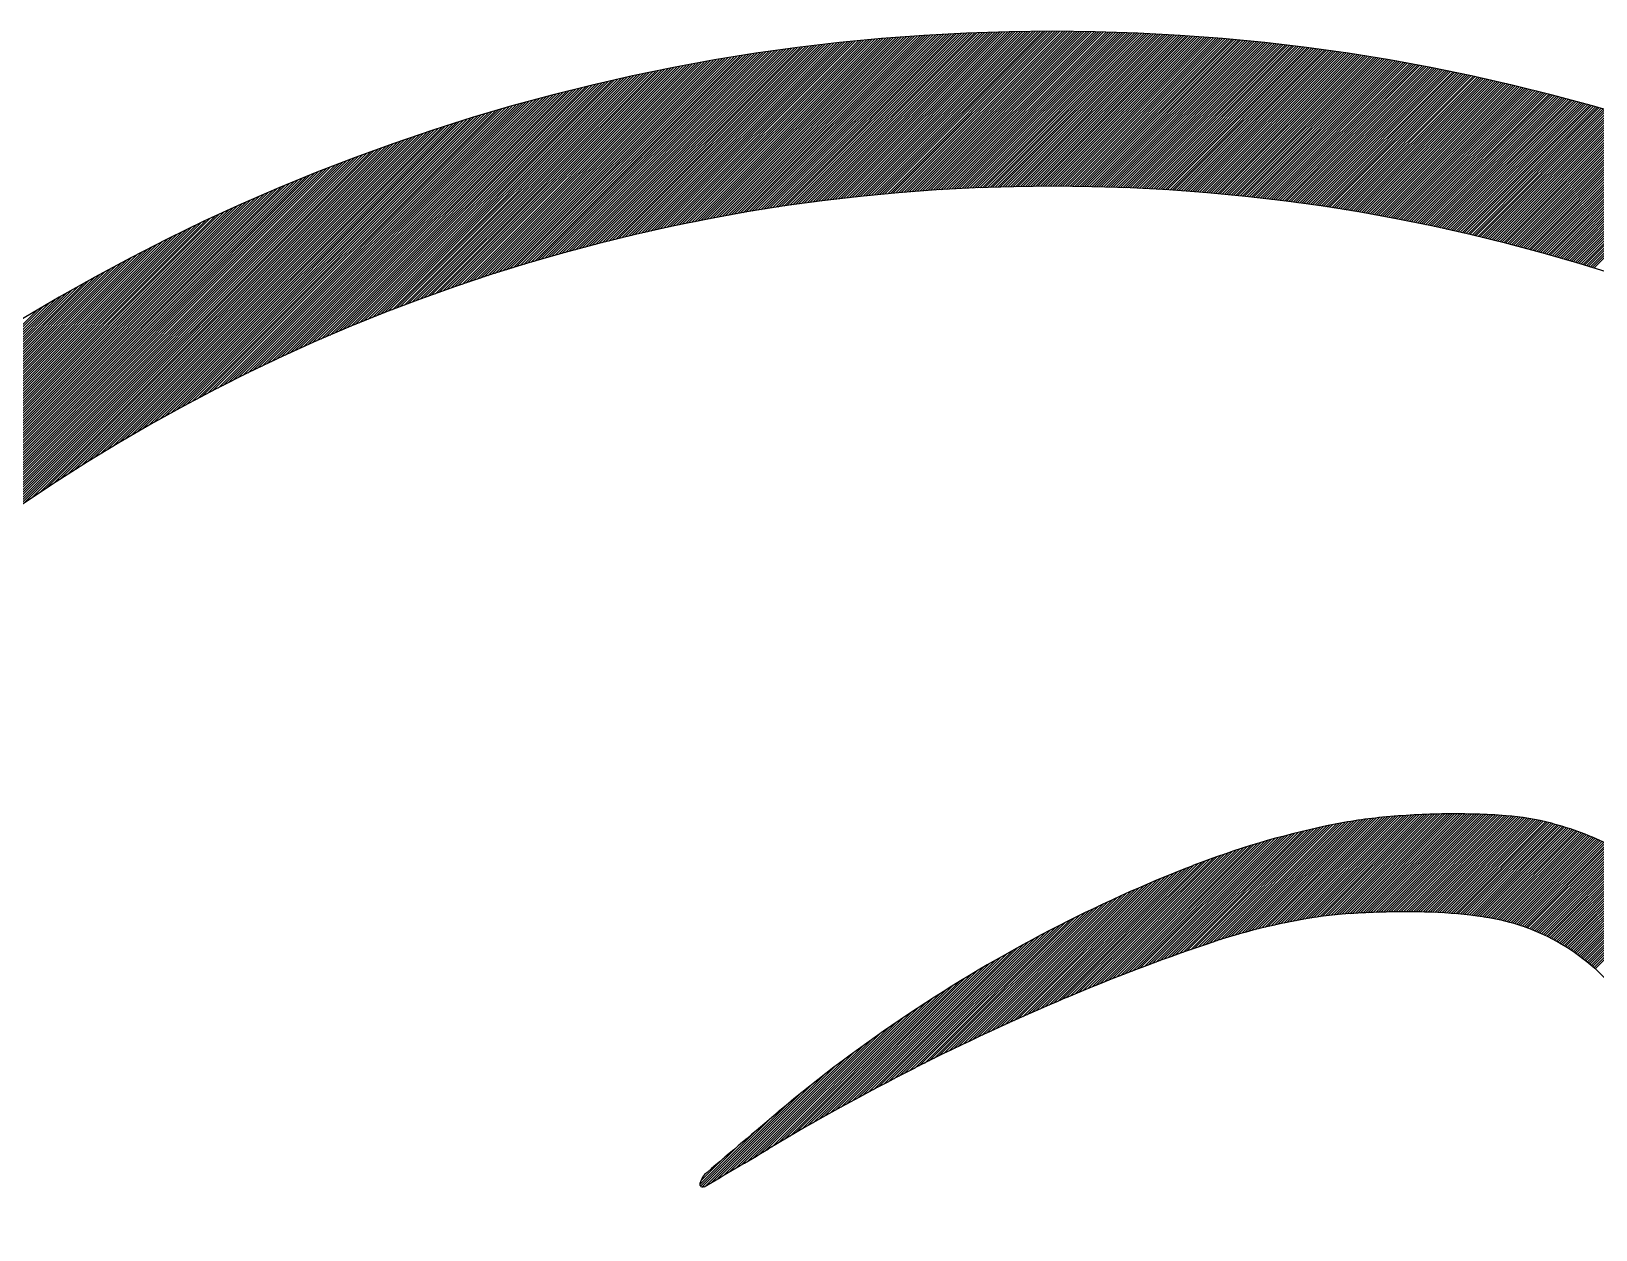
# Model space of a CAD drawing. Extents: x 0.4 to 28.1, y 0 to 28.5.
# Drawn here: x 6.93 to 18.15, y 19.9 to 28.5 of the extents above; entities that cross this region are included whole.
import ezdxf

# ---------------------------------------------------------------- set-up
doc = ezdxf.new("R2010")
doc.units = 0
doc.header["$MEASUREMENT"] = 0

msp = doc.modelspace()

# ---------------------------------------------------------------- linework, layer by layer
at = {"linetype": 'Continuous'}
for p, q in [((11.234, 27.038), (12.604, 28.408)), ((11.257, 27.044), (12.624, 28.41)), ((11.281, 27.049), (12.644, 28.413)), ((11.304, 27.054), (12.664, 28.415)), ((11.326, 27.06), (12.684, 28.417)), ((11.349, 27.065), (12.704, 28.419)), ((11.372, 27.07), (12.724, 28.421)), ((11.395, 27.075), (12.743, 28.424)), ((11.418, 27.08), (12.763, 28.426)), ((11.44, 27.085), (12.783, 28.428)), ((11.463, 27.09), (12.803, 28.43)), ((11.486, 27.095), (12.822, 28.432)), ((11.508, 27.1), (12.842, 28.434)), ((11.531, 27.105), (12.862, 28.436)), ((11.553, 27.109), (12.881, 28.438)), ((11.575, 27.114), (12.901, 28.439)), ((11.598, 27.119), (12.92, 28.441)), ((11.62, 27.123), (12.94, 28.443)), ((11.642, 27.128), (12.959, 28.445)), ((11.664, 27.132), (12.979, 28.447)), ((11.687, 27.137), (12.998, 28.448)), ((11.709, 27.141), (13.017, 28.45)), ((11.731, 27.146), (13.037, 28.452)), ((11.753, 27.15), (13.056, 28.453)), ((11.775, 27.154), (13.075, 28.455)), ((11.796, 27.158), (13.095, 28.457)), ((11.818, 27.162), (13.114, 28.458)), ((11.84, 27.167), (13.133, 28.46)), ((11.862, 27.171), (13.152, 28.461)), ((11.883, 27.175), (13.171, 28.463)), ((11.905, 27.179), (13.191, 28.464)), ((11.927, 27.182), (13.21, 28.465)), ((11.948, 27.186), (13.229, 28.467)), ((11.97, 27.19), (13.248, 28.468)), ((11.991, 27.194), (13.267, 28.47)), ((12.013, 27.198), (13.286, 28.471)), ((12.034, 27.201), (13.305, 28.472)), ((12.055, 27.205), (13.324, 28.473)), ((12.077, 27.209), (13.343, 28.475)), ((12.098, 27.212), (13.361, 28.476)), ((12.119, 27.216), (13.38, 28.477)), ((12.14, 27.219), (13.399, 28.478)), ((12.161, 27.223), (13.418, 28.479)), ((12.182, 27.226), (13.437, 28.48)), ((12.203, 27.229), (13.455, 28.481)), ((12.224, 27.233), (13.474, 28.482)), ((12.245, 27.236), (13.493, 28.483)), ((12.266, 27.239), (13.511, 28.484)), ((12.287, 27.242), (13.53, 28.485)), ((12.308, 27.245), (13.549, 28.486)), ((12.329, 27.249), (13.567, 28.487)), ((12.349, 27.252), (13.586, 28.488)), ((12.37, 27.255), (13.604, 28.489)), ((12.391, 27.258), (13.623, 28.49)), ((12.411, 27.261), (13.641, 28.491)), ((12.432, 27.264), (13.66, 28.491)), ((12.452, 27.266), (13.678, 28.492)), ((12.473, 27.269), (13.697, 28.493)), ((12.493, 27.272), (13.715, 28.494)), ((12.514, 27.275), (13.733, 28.494)), ((12.534, 27.277), (13.752, 28.495)), ((12.555, 27.28), (13.77, 28.495)), ((12.575, 27.283), (13.788, 28.496)), ((12.595, 27.285), (13.807, 28.497)), ((12.616, 27.288), (13.825, 28.497)), ((12.636, 27.291), (13.843, 28.498)), ((12.656, 27.293), (13.861, 28.498)), ((12.676, 27.295), (13.879, 28.499)), ((12.696, 27.298), (13.897, 28.499)), ((12.716, 27.3), (13.916, 28.5)), ((12.736, 27.303), (13.934, 28.5)), ((12.756, 27.305), (13.952, 28.5)), ((12.776, 27.307), (13.97, 28.501)), ((12.796, 27.309), (13.988, 28.501)), ((12.816, 27.312), (14.006, 28.502)), ((12.836, 27.314), (14.024, 28.502)), ((12.856, 27.316), (14.042, 28.502)), ((12.875, 27.318), (14.06, 28.502)), ((12.895, 27.32), (14.078, 28.503)), ((12.915, 27.322), (14.095, 28.503)), ((12.935, 27.324), (14.113, 28.503)), ((12.954, 27.326), (14.131, 28.503)), ((12.974, 27.328), (14.149, 28.503)), ((12.993, 27.33), (14.167, 28.503)), ((13.013, 27.332), (14.185, 28.503)), ((13.033, 27.334), (14.202, 28.504)), ((13.052, 27.336), (14.22, 28.504)), ((13.072, 27.337), (14.238, 28.504)), ((13.091, 27.339), (14.255, 28.504)), ((13.11, 27.341), (14.273, 28.504)), ((13.13, 27.343), (14.291, 28.504)), ((13.149, 27.344), (14.308, 28.504)), ((13.168, 27.346), (14.326, 28.503)), ((13.188, 27.347), (14.344, 28.503)), ((13.207, 27.349), (14.361, 28.503)), ((13.226, 27.35), (14.379, 28.503)), ((13.245, 27.352), (14.396, 28.503)), ((13.264, 27.353), (14.414, 28.503)), ((13.283, 27.355), (14.431, 28.502)), ((13.303, 27.356), (14.449, 28.502)), ((13.322, 27.358), (14.466, 28.502)), ((13.341, 27.359), (14.483, 28.502)), ((13.36, 27.36), (14.501, 28.501)), ((13.379, 27.362), (14.518, 28.501)), ((13.398, 27.363), (14.535, 28.501)), ((13.416, 27.364), (14.553, 28.5)), ((13.435, 27.365), (14.57, 28.5)), ((13.454, 27.366), (14.587, 28.5)), ((13.473, 27.368), (14.605, 28.499)), ((13.492, 27.369), (14.622, 28.499)), ((13.511, 27.37), (14.639, 28.498)), ((13.529, 27.371), (14.656, 28.498)), ((13.548, 27.372), (14.673, 28.497)), ((13.567, 27.373), (14.691, 28.497)), ((13.585, 27.374), (14.708, 28.496)), ((13.604, 27.375), (14.725, 28.496)), ((13.622, 27.376), (14.742, 28.495)), ((13.641, 27.377), (14.759, 28.495)), ((13.66, 27.377), (14.776, 28.494)), ((13.678, 27.378), (14.793, 28.493)), ((13.697, 27.379), (14.81, 28.493)), ((13.715, 27.38), (14.827, 28.492)), ((13.733, 27.381), (14.844, 28.491)), ((13.752, 27.381), (14.861, 28.491)), ((13.77, 27.382), (14.878, 28.49)), ((13.789, 27.383), (14.895, 28.489)), ((13.807, 27.383), (14.912, 28.488)), ((13.825, 27.384), (14.929, 28.488)), ((13.843, 27.385), (14.946, 28.487)), ((13.862, 27.385), (14.962, 28.486)), ((13.88, 27.386), (14.979, 28.485)), ((13.898, 27.386), (14.996, 28.484)), ((13.916, 27.387), (15.013, 28.483)), ((13.934, 27.387), (15.03, 28.482)), ((13.953, 27.388), (15.046, 28.481)), ((13.971, 27.388), (15.063, 28.481)), ((13.989, 27.388), (15.08, 28.48)), ((14.007, 27.389), (15.097, 28.479)), ((14.025, 27.389), (15.113, 28.478)), ((14.043, 27.389), (15.13, 28.477)), ((14.061, 27.39), (15.147, 28.476)), ((14.079, 27.39), (15.163, 28.474)), ((14.096, 27.39), (15.18, 28.473)), ((14.114, 27.39), (15.196, 28.472)), ((14.132, 27.39), (15.213, 28.471)), ((14.15, 27.391), (15.229, 28.47)), ((14.168, 27.391), (15.246, 28.469)), ((14.186, 27.391), (15.263, 28.468)), ((14.203, 27.391), (15.279, 28.467)), ((14.221, 27.391), (15.295, 28.465)), ((14.239, 27.391), (15.312, 28.464)), ((14.257, 27.391), (15.328, 28.463)), ((14.274, 27.391), (15.345, 28.462)), ((14.292, 27.391), (15.361, 28.46)), ((14.309, 27.391), (15.378, 28.459)), ((14.327, 27.391), (15.394, 28.458)), ((14.345, 27.391), (15.41, 28.456)), ((14.362, 27.391), (15.427, 28.455)), ((14.38, 27.39), (15.443, 28.454)), ((14.397, 27.39), (15.459, 28.452)), ((14.415, 27.39), (15.476, 28.451)), ((14.432, 27.39), (15.492, 28.45)), ((14.45, 27.39), (15.508, 28.448)), ((14.467, 27.389), (15.524, 28.447)), ((14.484, 27.389), (15.541, 28.445)), ((14.502, 27.389), (15.557, 28.444)), ((14.519, 27.388), (15.573, 28.442)), ((14.536, 27.388), (15.589, 28.441)), ((14.554, 27.388), (15.605, 28.439)), ((14.571, 27.387), (15.621, 28.438)), ((14.588, 27.387), (15.637, 28.436)), ((14.605, 27.386), (15.654, 28.435)), ((14.623, 27.386), (15.67, 28.433)), ((14.64, 27.385), (15.686, 28.431)), ((14.657, 27.385), (15.702, 28.43)), ((14.674, 27.384), (15.718, 28.428)), ((14.691, 27.384), (15.734, 28.426)), ((14.708, 27.383), (15.75, 28.425)), ((14.725, 27.383), (15.766, 28.423)), ((14.743, 27.382), (15.782, 28.421)), ((14.76, 27.381), (15.798, 28.42)), ((14.777, 27.381), (15.814, 28.418)), ((14.794, 27.38), (15.83, 28.416)), ((14.811, 27.379), (15.845, 28.414)), ((14.828, 27.379), (15.861, 28.412)), ((14.844, 27.378), (15.877, 28.411)), ((14.861, 27.377), (15.893, 28.409)), ((14.878, 27.376), (15.909, 28.407)), ((10.332, 26.79), (11.84, 28.298)), ((10.358, 26.798), (11.862, 28.302)), ((10.384, 26.806), (11.883, 28.305)), ((10.409, 26.814), (11.904, 28.309)), ((10.435, 26.822), (11.925, 28.312)), ((10.46, 26.83), (11.946, 28.316)), ((10.485, 26.837), (11.968, 28.319)), ((10.511, 26.845), (11.989, 28.323)), ((10.536, 26.852), (12.01, 28.326)), ((10.561, 26.86), (12.031, 28.329)), ((10.586, 26.867), (12.052, 28.333)), ((10.611, 26.874), (12.073, 28.336)), ((10.636, 26.881), (12.093, 28.339)), ((10.66, 26.889), (12.114, 28.342)), ((10.685, 26.896), (12.135, 28.346)), ((10.71, 26.902), (12.156, 28.349)), ((10.734, 26.909), (12.177, 28.352)), ((10.759, 26.916), (12.197, 28.355)), ((10.783, 26.923), (12.218, 28.358)), ((10.807, 26.929), (12.239, 28.361)), ((10.832, 26.936), (12.259, 28.364)), ((10.856, 26.943), (12.28, 28.367)), ((10.88, 26.949), (12.3, 28.369)), ((10.904, 26.955), (12.321, 28.372)), ((10.928, 26.962), (12.341, 28.375)), ((10.952, 26.968), (12.362, 28.378)), ((10.976, 26.974), (12.382, 28.38)), ((11, 26.98), (12.403, 28.383)), ((11.023, 26.986), (12.423, 28.386)), ((11.047, 26.992), (12.443, 28.388)), ((11.071, 26.998), (12.463, 28.391)), ((11.094, 27.004), (12.484, 28.394)), ((11.118, 27.01), (12.504, 28.396)), ((11.141, 27.016), (12.524, 28.398)), ((11.165, 27.021), (12.544, 28.401)), ((11.188, 27.027), (12.564, 28.403)), ((11.211, 27.033), (12.584, 28.406)), ((14.895, 27.376), (15.925, 28.405)), ((14.912, 27.375), (15.94, 28.403)), ((14.929, 27.374), (15.956, 28.401)), ((14.946, 27.373), (15.972, 28.399)), ((14.962, 27.372), (15.988, 28.398)), ((14.979, 27.371), (16.004, 28.396)), ((14.996, 27.37), (16.019, 28.394)), ((15.013, 27.369), (16.035, 28.392)), ((15.029, 27.368), (16.051, 28.39)), ((15.046, 27.367), (16.066, 28.388)), ((15.063, 27.366), (16.082, 28.386)), ((15.079, 27.365), (16.098, 28.384)), ((15.096, 27.364), (16.113, 28.382)), ((15.113, 27.363), (16.129, 28.379)), ((15.129, 27.362), (16.144, 28.377)), ((15.146, 27.361), (16.16, 28.375)), ((15.162, 27.36), (16.176, 28.373)), ((15.179, 27.359), (16.191, 28.371)), ((15.195, 27.357), (16.207, 28.369)), ((15.212, 27.356), (16.222, 28.367)), ((15.228, 27.355), (16.238, 28.365)), ((15.245, 27.354), (16.253, 28.362)), ((15.261, 27.353), (16.269, 28.36)), ((15.277, 27.351), (16.284, 28.358)), ((15.294, 27.35), (16.3, 28.356)), ((15.31, 27.349), (16.315, 28.353)), ((15.327, 27.347), (16.33, 28.351)), ((15.343, 27.346), (16.346, 28.349)), ((15.359, 27.345), (16.361, 28.347)), ((15.376, 27.343), (16.377, 28.344)), ((15.392, 27.342), (16.392, 28.342)), ((15.408, 27.34), (16.407, 28.34)), ((15.424, 27.339), (16.423, 28.337)), ((15.441, 27.338), (16.438, 28.335)), ((15.457, 27.336), (16.453, 28.333)), ((15.473, 27.335), (16.468, 28.33)), ((15.489, 27.333), (16.484, 28.328)), ((15.505, 27.332), (16.499, 28.325)), ((15.521, 27.33), (16.514, 28.323)), ((15.537, 27.328), (16.529, 28.32)), ((15.554, 27.327), (16.545, 28.318)), ((15.57, 27.325), (16.56, 28.315)), ((15.586, 27.324), (16.575, 28.313)), ((15.602, 27.322), (16.59, 28.31)), ((15.618, 27.32), (16.605, 28.308)), ((15.634, 27.319), (16.62, 28.305)), ((15.65, 27.317), (16.636, 28.303)), ((15.666, 27.315), (16.651, 28.3)), ((15.682, 27.314), (16.666, 28.298)), ((15.698, 27.312), (16.681, 28.295)), ((9.603, 26.538), (11.248, 28.184)), ((9.631, 26.549), (11.271, 28.188)), ((9.659, 26.559), (11.293, 28.193)), ((9.687, 26.57), (11.316, 28.198)), ((9.716, 26.58), (11.338, 28.203)), ((9.744, 26.59), (11.36, 28.207)), ((9.771, 26.601), (11.383, 28.212)), ((9.799, 26.611), (11.405, 28.216)), ((9.827, 26.62), (11.427, 28.221)), ((9.854, 26.63), (11.449, 28.225)), ((9.882, 26.64), (11.471, 28.23)), ((9.909, 26.65), (11.493, 28.234)), ((9.936, 26.659), (11.515, 28.238)), ((9.963, 26.669), (11.537, 28.243)), ((9.99, 26.678), (11.559, 28.247)), ((10.017, 26.687), (11.581, 28.251)), ((10.044, 26.696), (11.603, 28.255)), ((10.071, 26.705), (11.625, 28.259)), ((10.097, 26.714), (11.646, 28.263)), ((10.124, 26.723), (11.668, 28.267)), ((10.15, 26.732), (11.69, 28.271)), ((10.176, 26.74), (11.711, 28.275)), ((10.203, 26.749), (11.733, 28.279)), ((10.229, 26.757), (11.754, 28.283)), ((10.255, 26.766), (11.776, 28.287)), ((10.281, 26.774), (11.797, 28.291)), ((10.307, 26.782), (11.819, 28.294)), ((15.713, 27.31), (16.696, 28.292)), ((15.729, 27.308), (16.711, 28.29)), ((15.745, 27.306), (16.726, 28.287)), ((15.761, 27.305), (16.741, 28.285)), ((15.777, 27.303), (16.756, 28.282)), ((15.793, 27.301), (16.771, 28.279)), ((15.809, 27.299), (16.786, 28.277)), ((15.824, 27.297), (16.801, 28.274)), ((15.84, 27.295), (16.816, 28.271)), ((15.856, 27.293), (16.831, 28.268)), ((15.872, 27.291), (16.846, 28.266)), ((15.887, 27.289), (16.861, 28.263)), ((15.903, 27.287), (16.876, 28.26)), ((15.919, 27.285), (16.89, 28.257)), ((15.934, 27.283), (16.905, 28.254)), ((15.95, 27.281), (16.92, 28.252)), ((15.966, 27.279), (16.935, 28.249)), ((15.981, 27.277), (16.95, 28.246)), ((15.997, 27.275), (16.965, 28.243)), ((16.012, 27.273), (16.979, 28.24)), ((16.028, 27.271), (16.994, 28.237)), ((16.044, 27.269), (17.009, 28.234)), ((16.059, 27.267), (17.024, 28.231)), ((16.075, 27.265), (17.039, 28.229)), ((16.09, 27.262), (17.053, 28.226)), ((16.106, 27.26), (17.068, 28.223)), ((16.121, 27.258), (17.083, 28.22)), ((16.137, 27.256), (17.097, 28.217)), ((16.152, 27.254), (17.112, 28.214)), ((16.167, 27.251), (17.127, 28.211)), ((16.183, 27.249), (17.141, 28.208)), ((16.198, 27.247), (17.156, 28.205)), ((16.214, 27.244), (17.171, 28.202)), ((16.229, 27.242), (17.185, 28.198)), ((16.244, 27.24), (17.2, 28.195)), ((16.26, 27.237), (17.214, 28.192)), ((16.275, 27.235), (17.229, 28.189)), ((16.29, 27.233), (17.244, 28.186)), ((16.305, 27.23), (17.258, 28.183)), ((8.974, 26.281), (10.764, 28.07)), ((9.006, 26.294), (10.787, 28.076)), ((9.037, 26.308), (10.811, 28.082)), ((9.068, 26.321), (10.834, 28.088)), ((9.099, 26.335), (10.858, 28.094)), ((9.13, 26.348), (10.881, 28.099)), ((9.16, 26.361), (10.905, 28.105)), ((9.191, 26.374), (10.928, 28.111)), ((9.221, 26.386), (10.951, 28.116)), ((9.251, 26.399), (10.974, 28.122)), ((9.281, 26.411), (10.997, 28.127)), ((9.311, 26.423), (11.02, 28.132)), ((9.341, 26.435), (11.044, 28.138)), ((9.371, 26.447), (11.066, 28.143)), ((9.4, 26.459), (11.089, 28.148)), ((9.429, 26.471), (11.112, 28.154)), ((9.459, 26.482), (11.135, 28.159)), ((9.488, 26.494), (11.158, 28.164)), ((9.517, 26.505), (11.181, 28.169)), ((9.545, 26.516), (11.203, 28.174)), ((9.574, 26.527), (11.226, 28.179)), ((16.321, 27.228), (17.273, 28.18)), ((16.336, 27.225), (17.287, 28.177)), ((16.351, 27.223), (17.302, 28.173)), ((16.366, 27.22), (17.316, 28.17)), ((16.382, 27.218), (17.331, 28.167)), ((16.397, 27.215), (17.345, 28.164)), ((16.412, 27.213), (17.36, 28.161)), ((16.427, 27.21), (17.374, 28.157)), ((16.442, 27.208), (17.388, 28.154)), ((16.457, 27.205), (17.403, 28.151)), ((16.472, 27.203), (17.417, 28.148)), ((16.487, 27.2), (17.432, 28.144)), ((16.503, 27.198), (17.446, 28.141)), ((16.518, 27.195), (17.46, 28.138)), ((16.533, 27.192), (17.475, 28.134)), ((16.548, 27.19), (17.489, 28.131)), ((16.563, 27.187), (17.503, 28.128)), ((16.578, 27.184), (17.518, 28.124)), ((16.593, 27.182), (17.532, 28.121)), ((16.608, 27.179), (17.546, 28.118)), ((16.623, 27.176), (17.561, 28.114)), ((16.637, 27.173), (17.575, 28.111)), ((16.652, 27.171), (17.589, 28.107)), ((16.667, 27.168), (17.603, 28.104)), ((16.682, 27.165), (17.618, 28.1)), ((16.697, 27.162), (17.632, 28.097)), ((16.712, 27.159), (17.646, 28.094)), ((16.727, 27.157), (17.66, 28.09)), ((16.742, 27.154), (17.674, 28.087)), ((16.756, 27.151), (17.689, 28.083)), ((16.771, 27.148), (17.703, 28.08)), ((16.786, 27.145), (17.717, 28.076)), ((16.801, 27.142), (17.731, 28.072)), ((8.409, 26.016), (10.353, 27.96)), ((8.444, 26.033), (10.378, 27.967)), ((8.479, 26.05), (10.402, 27.974)), ((8.513, 26.067), (10.427, 27.981)), ((8.547, 26.084), (10.451, 27.988)), ((8.582, 26.1), (10.476, 27.994)), ((8.615, 26.116), (10.5, 28.001)), ((8.649, 26.132), (10.524, 28.008)), ((8.682, 26.148), (10.549, 28.014)), ((8.716, 26.164), (10.573, 28.021)), ((8.749, 26.179), (10.597, 28.027)), ((8.781, 26.194), (10.621, 28.033)), ((8.814, 26.209), (10.645, 28.04)), ((8.846, 26.224), (10.669, 28.046)), ((8.879, 26.238), (10.693, 28.052)), ((8.911, 26.252), (10.716, 28.058)), ((8.942, 26.267), (10.74, 28.064)), ((16.815, 27.139), (17.745, 28.069)), ((16.83, 27.136), (17.759, 28.065)), ((16.845, 27.133), (17.773, 28.062)), ((16.86, 27.13), (17.787, 28.058)), ((16.874, 27.127), (17.801, 28.055)), ((16.889, 27.124), (17.816, 28.051)), ((16.904, 27.121), (17.83, 28.047)), ((16.918, 27.118), (17.844, 28.044)), ((16.933, 27.115), (17.858, 28.04)), ((16.948, 27.112), (17.872, 28.036)), ((16.962, 27.109), (17.886, 28.033)), ((16.977, 27.106), (17.9, 28.029)), ((16.991, 27.103), (17.914, 28.025)), ((17.006, 27.1), (17.928, 28.021)), ((17.021, 27.097), (17.941, 28.018)), ((17.035, 27.094), (17.955, 28.014)), ((17.05, 27.09), (17.969, 28.01)), ((17.064, 27.087), (17.983, 28.006)), ((17.079, 27.084), (17.997, 28.003)), ((17.093, 27.081), (18.011, 27.999)), ((17.108, 27.078), (18.025, 27.995)), ((17.122, 27.074), (18.039, 27.991)), ((17.136, 27.071), (18.053, 27.987)), ((17.151, 27.068), (18.066, 27.984)), ((17.165, 27.065), (18.08, 27.98)), ((17.18, 27.061), (18.094, 27.976)), ((17.194, 27.058), (18.108, 27.972)), ((17.208, 27.055), (18.122, 27.968)), ((17.223, 27.052), (18.135, 27.964)), ((17.237, 27.048), (18.149, 27.96)), ((7.846, 25.718), (9.974, 27.847)), ((7.886, 25.741), (10, 27.855)), ((7.926, 25.762), (10.026, 27.863)), ((7.965, 25.784), (10.052, 27.871)), ((8.004, 25.805), (10.077, 27.878)), ((8.042, 25.826), (10.102, 27.886)), ((8.08, 25.846), (10.128, 27.894)), ((8.118, 25.866), (10.153, 27.902)), ((8.155, 25.886), (10.178, 27.909)), ((8.192, 25.905), (10.204, 27.917)), ((8.229, 25.925), (10.229, 27.924)), ((8.266, 25.943), (10.254, 27.931)), ((8.302, 25.962), (10.279, 27.939)), ((8.338, 25.98), (10.303, 27.946)), ((8.373, 25.998), (10.328, 27.953)), ((17.251, 27.045), (18.163, 27.956)), ((17.266, 27.041), (18.177, 27.953)), ((17.28, 27.038), (18.19, 27.949)), ((17.294, 27.035), (18.204, 27.945)), ((17.309, 27.031), (18.218, 27.941)), ((17.323, 27.028), (18.232, 27.937)), ((17.337, 27.024), (18.245, 27.933)), ((17.351, 27.021), (18.259, 27.929)), ((17.366, 27.018), (18.273, 27.925)), ((17.38, 27.014), (18.286, 27.921)), ((17.394, 27.011), (18.3, 27.917)), ((17.408, 27.007), (18.314, 27.913)), ((17.422, 27.004), (18.327, 27.909)), ((17.436, 27), (18.341, 27.904)), ((17.451, 26.997), (18.354, 27.9)), ((17.465, 26.993), (18.368, 27.896)), ((17.479, 26.989), (18.382, 27.892)), ((17.493, 26.986), (18.395, 27.888)), ((17.507, 26.982), (18.409, 27.884)), ((17.521, 26.979), (18.422, 27.88)), ((17.535, 26.975), (18.436, 27.876)), ((17.549, 26.971), (18.449, 27.871)), ((17.563, 26.968), (18.463, 27.867)), ((17.577, 26.964), (18.476, 27.863)), ((17.591, 26.96), (18.49, 27.859)), ((17.605, 26.957), (18.503, 27.855)), ((17.619, 26.953), (18.517, 27.851)), ((17.633, 26.949), (18.53, 27.846)), ((7.281, 25.383), (9.632, 27.734)), ((7.328, 25.412), (9.659, 27.743)), ((7.375, 25.441), (9.686, 27.752)), ((7.42, 25.469), (9.712, 27.761)), ((7.465, 25.497), (9.739, 27.77)), ((7.51, 25.523), (9.766, 27.779)), ((7.554, 25.55), (9.792, 27.788)), ((7.597, 25.575), (9.818, 27.796)), ((7.64, 25.6), (9.845, 27.805)), ((7.682, 25.625), (9.871, 27.814)), ((7.724, 25.649), (9.897, 27.822)), ((7.765, 25.672), (9.923, 27.83)), ((7.806, 25.696), (9.949, 27.838)), ((17.647, 26.946), (18.544, 27.842)), ((17.661, 26.942), (18.557, 27.838)), ((17.675, 26.938), (18.57, 27.834)), ((17.689, 26.934), (18.584, 27.829)), ((17.703, 26.931), (18.597, 27.825)), ((17.717, 26.927), (18.611, 27.821)), ((17.731, 26.923), (18.624, 27.816)), ((17.744, 26.919), (18.637, 27.812)), ((17.758, 26.915), (18.651, 27.808)), ((17.772, 26.911), (18.664, 27.803)), ((17.786, 26.908), (18.677, 27.799)), ((17.8, 26.904), (18.691, 27.795)), ((17.814, 26.9), (18.704, 27.79)), ((17.827, 26.896), (18.717, 27.786)), ((17.841, 26.892), (18.731, 27.782)), ((17.855, 26.888), (18.744, 27.777)), ((17.869, 26.884), (18.757, 27.773)), ((17.882, 26.88), (18.77, 27.768)), ((17.896, 26.876), (18.784, 27.764)), ((17.91, 26.872), (18.797, 27.759)), ((17.924, 26.868), (18.81, 27.755)), ((17.937, 26.864), (18.823, 27.751)), ((17.951, 26.86), (18.837, 27.746)), ((17.965, 26.856), (18.85, 27.742)), ((17.978, 26.852), (18.863, 27.737)), ((6.7, 24.996), (9.331, 27.627)), ((6.759, 25.038), (9.359, 27.637)), ((6.816, 25.077), (9.386, 27.647)), ((6.872, 25.116), (9.414, 27.657)), ((6.927, 25.153), (9.442, 27.667)), ((6.981, 25.189), (9.469, 27.677)), ((7.033, 25.223), (9.497, 27.687)), ((7.085, 25.257), (9.524, 27.697)), ((7.135, 25.29), (9.551, 27.706)), ((7.185, 25.322), (9.578, 27.716)), ((7.233, 25.353), (9.605, 27.725)), ((17.992, 26.848), (18.876, 27.733)), ((18.005, 26.844), (18.889, 27.728)), ((18.019, 26.84), (18.902, 27.724)), ((18.033, 26.836), (18.915, 27.719)), ((18.046, 26.832), (18.929, 27.714)), ((18.06, 26.828), (18.942, 27.71)), ((18.073, 26.824), (18.955, 27.705)), ((18.087, 26.82), (18.968, 27.701)), ((18.1, 26.816), (18.981, 27.696)), ((18.114, 26.811), (18.994, 27.691)), ((18.128, 26.807), (19.007, 27.687)), ((18.141, 26.803), (19.02, 27.682)), ((5.969, 24.442), (9.045, 27.519)), ((6.061, 24.516), (9.074, 27.53)), ((6.146, 24.584), (9.103, 27.541)), ((6.226, 24.647), (9.132, 27.552)), ((6.303, 24.705), (9.161, 27.563)), ((6.375, 24.76), (9.189, 27.574)), ((6.445, 24.812), (9.218, 27.585)), ((6.512, 24.861), (9.246, 27.596)), ((6.577, 24.908), (9.274, 27.606)), ((6.639, 24.953), (9.303, 27.617)), ((1.056, 19.635), (8.869, 27.448)), ((1.068, 19.665), (8.839, 27.436)), ((1.08, 19.695), (8.809, 27.423)), ((1.093, 19.725), (8.778, 27.411)), ((1.106, 19.756), (8.748, 27.398)), ((5.246, 23.808), (8.898, 27.46)), ((5.475, 24.018), (8.928, 27.472)), ((5.63, 24.157), (8.958, 27.484)), ((5.758, 24.266), (8.987, 27.496)), ((5.869, 24.36), (9.016, 27.507)), ((1.118, 19.786), (8.718, 27.385)), ((1.131, 19.817), (8.687, 27.372)), ((1.144, 19.847), (8.656, 27.359)), ((1.158, 19.878), (8.625, 27.346)), ((1.171, 19.909), (8.594, 27.333)), ((1.185, 19.941), (8.563, 27.319)), ((1.198, 19.972), (8.532, 27.305)), ((1.212, 20.004), (8.5, 27.291)), ((1.226, 20.035), (8.468, 27.277)), ((1.24, 20.067), (8.436, 27.263)), ((1.255, 20.099), (8.404, 27.249)), ((1.269, 20.131), (8.372, 27.234)), ((1.284, 20.164), (8.34, 27.22)), ((1.299, 20.196), (8.307, 27.205)), ((1.314, 20.229), (8.274, 27.19)), ((1.329, 20.262), (8.242, 27.174)), ((1.345, 20.295), (8.208, 27.159)), ((1.36, 20.329), (8.175, 27.143)), ((1.376, 20.362), (8.141, 27.127)), ((1.392, 20.396), (8.108, 27.111)), ((1.409, 20.43), (8.074, 27.095)), ((1.425, 20.464), (8.04, 27.078)), ((1.442, 20.498), (8.005, 27.062)), ((1.459, 20.533), (7.971, 27.045)), ((1.476, 20.568), (7.936, 27.028)), ((1.493, 20.603), (7.901, 27.01)), ((1.511, 20.638), (7.865, 26.993)), ((1.529, 20.674), (7.83, 26.975)), ((1.547, 20.71), (7.794, 26.957)), ((1.565, 20.746), (7.758, 26.938)), ((1.584, 20.782), (7.722, 26.919)), ((1.603, 20.819), (7.685, 26.901)), ((1.622, 20.856), (7.648, 26.881)), ((1.642, 20.893), (7.611, 26.862)), ((1.662, 20.93), (7.573, 26.842)), ((1.682, 20.968), (7.535, 26.822)), ((1.702, 21.006), (7.497, 26.801)), ((1.723, 21.045), (7.459, 26.781)), ((1.744, 21.083), (7.42, 26.76)), ((1.766, 21.123), (7.381, 26.738)), ((1.787, 21.162), (7.342, 26.716)), ((1.81, 21.202), (7.302, 26.694)), ((1.832, 21.242), (7.261, 26.671)), ((1.855, 21.283), (7.221, 26.649)), ((1.878, 21.324), (7.18, 26.625)), ((1.902, 21.365), (7.138, 26.601)), ((1.927, 21.407), (7.096, 26.577)), ((1.951, 21.45), (7.054, 26.552)), ((1.976, 21.493), (7.011, 26.527)), ((2.002, 21.536), (6.968, 26.502)), ((15.355, 21.949), (16.201, 22.795)), ((15.382, 21.958), (16.224, 22.8)), ((15.408, 21.966), (16.246, 22.805)), ((15.434, 21.975), (16.268, 22.809)), ((15.46, 21.983), (16.29, 22.813)), ((15.486, 21.991), (16.312, 22.818)), ((15.511, 21.999), (16.334, 22.822)), ((15.536, 22.007), (16.355, 22.825)), ((15.562, 22.014), (16.377, 22.829)), ((15.586, 22.021), (16.398, 22.832)), ((15.611, 22.028), (16.419, 22.836)), ((15.635, 22.035), (16.439, 22.839)), ((15.66, 22.041), (16.46, 22.842)), ((15.684, 22.048), (16.481, 22.845)), ((15.707, 22.054), (16.501, 22.847)), ((15.731, 22.06), (16.521, 22.85)), ((15.755, 22.066), (16.541, 22.852)), ((15.778, 22.071), (16.561, 22.855)), ((15.801, 22.077), (16.581, 22.857)), ((15.824, 22.082), (16.601, 22.859)), ((15.847, 22.087), (16.621, 22.861)), ((15.87, 22.092), (16.64, 22.863)), ((15.892, 22.097), (16.659, 22.864)), ((15.915, 22.102), (16.679, 22.866)), ((15.937, 22.106), (16.698, 22.868)), ((15.959, 22.111), (16.717, 22.869)), ((15.981, 22.115), (16.736, 22.871)), ((16.003, 22.119), (16.755, 22.872)), ((16.025, 22.123), (16.774, 22.873)), ((16.046, 22.127), (16.793, 22.874)), ((16.068, 22.131), (16.812, 22.876)), ((16.089, 22.135), (16.831, 22.877)), ((16.11, 22.138), (16.85, 22.878)), ((16.131, 22.142), (16.868, 22.879)), ((16.152, 22.145), (16.887, 22.88)), ((16.173, 22.148), (16.905, 22.88)), ((16.193, 22.151), (16.924, 22.881)), ((16.214, 22.153), (16.942, 22.882)), ((16.234, 22.156), (16.96, 22.883)), ((16.254, 22.158), (16.979, 22.883)), ((16.273, 22.16), (16.997, 22.884)), ((16.293, 22.162), (17.015, 22.884)), ((16.312, 22.163), (17.033, 22.884)), ((16.331, 22.165), (17.051, 22.885)), ((16.35, 22.166), (17.069, 22.885)), ((16.369, 22.168), (17.087, 22.885)), ((16.388, 22.169), (17.105, 22.885)), ((16.407, 22.17), (17.123, 22.886)), ((16.426, 22.171), (17.14, 22.886)), ((16.445, 22.172), (17.158, 22.886)), ((16.464, 22.173), (17.176, 22.885)), ((16.482, 22.174), (17.193, 22.885)), ((16.501, 22.175), (17.211, 22.885)), ((16.519, 22.176), (17.228, 22.885)), ((16.538, 22.177), (17.245, 22.884)), ((16.556, 22.178), (17.263, 22.884)), ((16.575, 22.179), (17.28, 22.884)), ((16.593, 22.179), (17.297, 22.883)), ((16.612, 22.18), (17.314, 22.883)), ((16.63, 22.181), (17.331, 22.882)), ((16.648, 22.181), (17.348, 22.881)), ((16.666, 22.182), (17.365, 22.881)), ((16.684, 22.182), (17.382, 22.88)), ((16.702, 22.182), (17.399, 22.879)), ((16.72, 22.183), (17.416, 22.878)), ((16.738, 22.183), (17.433, 22.877)), ((16.756, 22.183), (17.449, 22.876)), ((16.774, 22.183), (17.466, 22.875)), ((16.792, 22.183), (17.483, 22.874)), ((16.809, 22.183), (17.499, 22.873)), ((16.827, 22.183), (17.516, 22.872)), ((16.845, 22.183), (17.532, 22.871)), ((16.862, 22.183), (17.548, 22.869)), ((16.88, 22.183), (17.564, 22.868)), ((16.897, 22.182), (17.58, 22.866)), ((16.914, 22.182), (17.596, 22.864)), ((16.931, 22.182), (17.612, 22.862)), ((16.949, 22.181), (17.628, 22.86)), ((16.966, 22.181), (17.643, 22.858)), ((16.983, 22.18), (17.658, 22.856)), ((17, 22.179), (17.674, 22.853)), ((17.016, 22.178), (17.689, 22.851)), ((17.033, 22.177), (17.704, 22.848)), ((17.05, 22.176), (17.719, 22.845)), ((17.067, 22.175), (17.734, 22.842)), ((17.083, 22.174), (17.748, 22.839)), ((17.1, 22.173), (17.763, 22.836)), ((17.116, 22.172), (17.777, 22.833)), ((17.132, 22.171), (17.792, 22.83)), ((17.149, 22.169), (17.806, 22.826)), ((17.165, 22.168), (17.82, 22.823)), ((17.181, 22.166), (17.834, 22.819)), ((17.197, 22.165), (17.848, 22.816)), ((17.213, 22.163), (17.862, 22.812)), ((17.229, 22.161), (17.876, 22.808)), ((17.245, 22.159), (17.89, 22.804)), ((17.261, 22.157), (17.903, 22.8)), ((17.276, 22.155), (17.917, 22.796)), ((14.857, 21.769), (15.776, 22.688)), ((14.885, 21.78), (15.8, 22.695)), ((14.914, 21.79), (15.825, 22.702)), ((14.942, 21.801), (15.85, 22.709)), ((14.97, 21.812), (15.874, 22.715)), ((14.998, 21.822), (15.898, 22.722)), ((15.026, 21.832), (15.922, 22.728)), ((15.054, 21.843), (15.946, 22.735)), ((15.082, 21.853), (15.97, 22.741)), ((15.11, 21.863), (15.994, 22.747)), ((15.137, 21.873), (16.017, 22.753)), ((15.165, 21.882), (16.041, 22.758)), ((15.192, 21.892), (16.064, 22.764)), ((15.22, 21.902), (16.087, 22.769)), ((15.247, 21.911), (16.11, 22.775)), ((15.274, 21.921), (16.133, 22.78)), ((15.301, 21.93), (16.156, 22.785)), ((15.328, 21.939), (16.179, 22.79)), ((17.292, 22.153), (17.93, 22.792)), ((17.308, 22.151), (17.944, 22.788)), ((17.323, 22.149), (17.957, 22.783)), ((17.339, 22.147), (17.971, 22.779)), ((17.354, 22.145), (17.984, 22.775)), ((17.369, 22.142), (17.997, 22.77)), ((17.385, 22.14), (18.01, 22.765)), ((17.4, 22.137), (18.023, 22.761)), ((17.415, 22.135), (18.036, 22.756)), ((17.429, 22.132), (18.049, 22.751)), ((17.444, 22.129), (18.062, 22.746)), ((17.459, 22.126), (18.075, 22.742)), ((17.473, 22.122), (18.087, 22.737)), ((17.488, 22.119), (18.1, 22.731)), ((17.502, 22.116), (18.112, 22.726)), ((17.516, 22.112), (18.125, 22.721)), ((17.53, 22.108), (18.137, 22.716)), ((17.544, 22.105), (18.15, 22.711)), ((17.558, 22.101), (18.162, 22.705)), ((17.571, 22.097), (18.174, 22.7)), ((17.585, 22.093), (18.186, 22.694)), ((17.599, 22.089), (18.199, 22.689)), ((17.612, 22.085), (18.211, 22.683)), ((14.445, 21.605), (15.41, 22.569)), ((14.476, 21.617), (15.437, 22.579)), ((14.506, 21.63), (15.464, 22.588)), ((14.536, 21.642), (15.491, 22.598)), ((14.565, 21.654), (15.518, 22.607)), ((14.595, 21.666), (15.545, 22.616)), ((14.625, 21.678), (15.571, 22.624)), ((14.654, 21.69), (15.597, 22.633)), ((14.683, 21.701), (15.623, 22.641)), ((14.713, 21.713), (15.649, 22.649)), ((14.742, 21.724), (15.675, 22.657)), ((14.771, 21.736), (15.7, 22.665)), ((14.8, 21.747), (15.725, 22.673)), ((14.828, 21.758), (15.751, 22.68)), ((17.625, 22.08), (18.223, 22.677)), ((17.639, 22.076), (18.235, 22.672)), ((17.652, 22.071), (18.246, 22.666)), ((17.665, 22.067), (18.258, 22.66)), ((17.678, 22.062), (18.27, 22.654)), ((17.691, 22.057), (18.282, 22.648)), ((17.703, 22.052), (18.293, 22.642)), ((17.716, 22.047), (18.305, 22.636)), ((17.729, 22.042), (18.317, 22.63)), ((17.741, 22.037), (18.328, 22.624)), ((17.753, 22.031), (18.339, 22.617)), ((17.765, 22.026), (18.351, 22.611)), ((17.778, 22.02), (18.362, 22.605)), ((17.79, 22.015), (18.374, 22.598)), ((17.802, 22.009), (18.385, 22.592)), ((17.813, 22.003), (18.396, 22.586)), ((17.825, 21.997), (18.407, 22.579)), ((17.837, 21.991), (18.418, 22.573)), ((14.136, 21.472), (15.123, 22.459)), ((14.168, 21.486), (15.152, 22.471)), ((14.199, 21.5), (15.182, 22.483)), ((14.23, 21.514), (15.211, 22.494)), ((14.261, 21.527), (15.24, 22.506)), ((14.292, 21.54), (15.269, 22.517)), ((14.323, 21.553), (15.298, 22.528)), ((14.354, 21.567), (15.326, 22.538)), ((14.385, 21.579), (15.354, 22.549)), ((14.415, 21.592), (15.382, 22.559)), ((17.848, 21.985), (18.429, 22.566)), ((17.86, 21.979), (18.44, 22.559)), ((17.871, 21.972), (18.451, 22.553)), ((17.882, 21.966), (18.462, 22.546)), ((17.894, 21.959), (18.473, 22.539)), ((17.905, 21.953), (18.484, 22.532)), ((17.916, 21.946), (18.495, 22.525)), ((17.927, 21.939), (18.505, 22.518)), ((17.937, 21.933), (18.516, 22.511)), ((17.948, 21.926), (18.527, 22.504)), ((17.959, 21.919), (18.537, 22.497)), ((17.97, 21.912), (18.548, 22.49)), ((17.98, 21.905), (18.558, 22.483)), ((17.991, 21.898), (18.569, 22.476)), ((18.001, 21.89), (18.579, 22.468)), ((18.012, 21.883), (18.59, 22.461)), ((13.879, 21.357), (14.879, 22.357)), ((13.912, 21.372), (14.911, 22.37)), ((13.944, 21.387), (14.941, 22.384)), ((13.977, 21.401), (14.972, 22.397)), ((14.009, 21.416), (15.003, 22.41)), ((14.041, 21.43), (15.033, 22.422)), ((14.073, 21.444), (15.063, 22.435)), ((14.105, 21.459), (15.093, 22.447)), ((18.022, 21.876), (18.6, 22.454)), ((18.032, 21.868), (18.61, 22.446)), ((18.042, 21.861), (18.621, 22.439)), ((18.052, 21.853), (18.631, 22.431)), ((18.062, 21.845), (18.641, 22.424)), ((18.072, 21.838), (18.651, 22.416)), ((18.082, 21.83), (18.661, 22.409)), ((18.092, 21.822), (18.671, 22.401)), ((18.102, 21.814), (18.681, 22.393)), ((18.112, 21.806), (18.691, 22.386)), ((18.121, 21.798), (18.701, 22.378)), ((18.131, 21.79), (18.711, 22.37)), ((18.14, 21.782), (18.72, 22.362)), ((18.15, 21.774), (18.73, 22.354)), ((13.613, 21.232), (14.621, 22.241)), ((13.647, 21.248), (14.655, 22.256)), ((13.68, 21.264), (14.687, 22.271)), ((13.714, 21.28), (14.72, 22.286)), ((13.747, 21.296), (14.752, 22.301)), ((13.781, 21.311), (14.784, 22.315)), ((13.814, 21.327), (14.816, 22.329)), ((13.847, 21.342), (14.848, 22.343)), ((13.37, 21.113), (14.381, 22.124)), ((13.405, 21.131), (14.416, 22.142)), ((13.44, 21.148), (14.451, 22.159)), ((13.475, 21.165), (14.486, 22.176)), ((13.51, 21.182), (14.52, 22.192)), ((13.544, 21.199), (14.554, 22.209)), ((13.579, 21.215), (14.588, 22.225)), ((13.155, 21.004), (14.161, 22.01)), ((13.191, 21.022), (14.199, 22.03)), ((13.228, 21.041), (14.236, 22.05)), ((13.264, 21.059), (14.273, 22.069)), ((13.299, 21.077), (14.309, 22.088)), ((13.335, 21.095), (14.345, 22.106)), ((12.969, 20.906), (13.967, 21.904)), ((13.007, 20.926), (14.007, 21.927)), ((13.044, 20.946), (14.046, 21.948)), ((13.081, 20.965), (14.085, 21.969)), ((13.118, 20.985), (14.123, 21.99)), ((12.777, 20.803), (13.76, 21.786)), ((12.816, 20.824), (13.803, 21.811)), ((12.855, 20.845), (13.845, 21.835)), ((12.893, 20.866), (13.886, 21.859)), ((12.931, 20.886), (13.927, 21.882)), ((12.618, 20.715), (13.584, 21.68)), ((12.659, 20.737), (13.629, 21.708)), ((12.698, 20.759), (13.674, 21.735)), ((12.738, 20.781), (13.717, 21.761)), ((12.455, 20.622), (13.395, 21.562)), ((12.496, 20.646), (13.443, 21.593)), ((12.537, 20.669), (13.491, 21.623)), ((12.578, 20.692), (13.538, 21.652)), ((12.328, 20.548), (13.242, 21.462)), ((12.371, 20.573), (13.294, 21.496)), ((12.413, 20.598), (13.345, 21.53)), ((12.198, 20.471), (13.077, 21.35)), ((12.242, 20.497), (13.134, 21.389)), ((12.285, 20.523), (13.189, 21.426)), ((12.068, 20.394), (12.896, 21.222)), ((12.111, 20.42), (12.959, 21.267)), ((12.155, 20.445), (13.019, 21.31)), ((11.982, 20.343), (12.762, 21.124)), ((12.025, 20.368), (12.831, 21.175)), ((11.896, 20.293), (12.614, 21.011)), ((11.939, 20.318), (12.691, 21.07)), ((11.853, 20.268), (12.533, 20.948)), ((11.769, 20.219), (12.347, 20.797)), ((11.811, 20.243), (12.445, 20.877)), ((11.74, 20.208), (12.238, 20.706)), ((11.729, 20.214), (12.126, 20.611)), ((11.724, 20.226), (12.011, 20.514)), ((11.73, 20.251), (11.894, 20.415)), ((11.756, 20.295), (11.776, 20.314))]:
    msp.add_line(p, q, dxfattribs=at)
for centre, radius, start, end in [((14.252, 14.252), 14.252, 13.5573, 166.4427), ((14.257, 14.27), 13.121, 14.6701, 165.3299), ((10.454, 20.47), 8.186, 324.0312, 2.5851)]:
    msp.add_arc(centre, radius, start, end, dxfattribs=at)
for centre, radius, start, end in [((17.527, 16.656), 6.281, 102.0024, 111.1275), ((16.955, 19.348), 3.529, 95.3978, 102.0024), ((17.145, 17.337), 5.549, 90.6927, 95.3978), ((17.141, 17.679), 5.207, 85.9328, 90.6927), ((17.383, 21.082), 1.795, 75.4007, 85.9328), ((17.291, 20.728), 2.16, 63.3502, 75.4008), ((18.877, 13.162), 10.026, 111.1275, 117.5558), ((16.875, 17.495), 4.706, 99.0622, 108.8188), ((16.485, 19.936), 2.234, 94.6347, 99.0622), ((16.811, 15.919), 6.265, 92.5835, 94.6346), ((16.829, 15.516), 6.668, 90.5551, 92.5836), ((16.807, 17.827), 4.356, 87.7645, 90.5551), ((16.841, 18.691), 3.492, 81.6372, 87.7646), ((17.108, 20.508), 1.655, 70.9262, 81.6373), ((19.319, 12.315), 10.982, 117.5558, 123.7239), ((17.202, 20.782), 1.365, 58.9638, 70.9261), ((20.141, 7.91), 14.832, 108.8188, 112.9659), ((17.041, 20.514), 1.678, 48.7165, 58.9637), ((17.504, 21.041), 0.977, 35.2903, 48.7165), ((21.161, 5.504), 17.446, 112.9658, 116.9017), ((19.094, 12.653), 10.576, 123.724, 130.0689), ((21.229, 5.37), 17.596, 116.9017, 120.8123), ((79.306, -58.93), 104.114, 130.06894, 130.43747), ((-10.887, 59.218), 45.103, 300.1314, 300.8123), ((11.744, 20.228), 0.0202, 165.111, 300.1313), ((11.879, 20.192), 0.16, 130.4375, 165.111)]:
    msp.add_arc(centre, radius, start, end)

doc.saveas('drawing.dxf')
